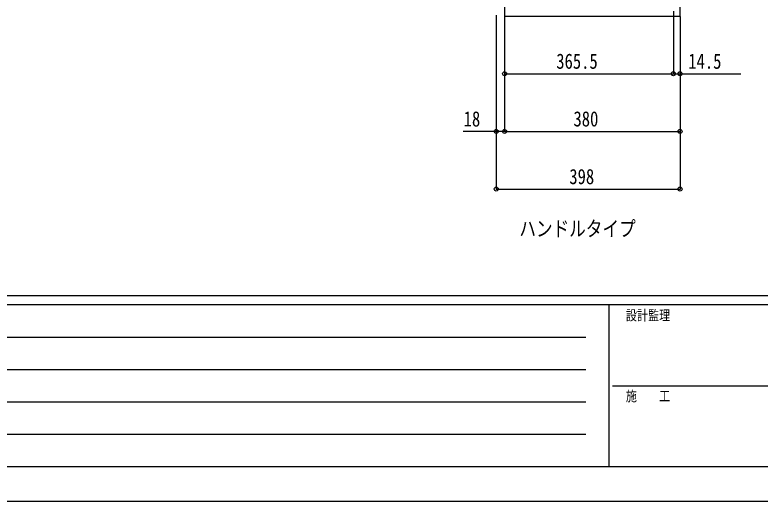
# Model space of a CAD drawing. Units: millimetres, scale not verified. Extents: x -4205 to 4205, y -2970 to 2970.
# Drawn here: x -2591 to -978, y -2970 to -1916 of the extents above; entities that cross this region are included whole.
import ezdxf
from ezdxf.enums import TextEntityAlignment as Align

# ---------------------------------------------------------------- set-up
doc = ezdxf.new("R2010")
doc.units = ezdxf.units.MM
doc.header["$LTSCALE"] = 20
for name, color, linetype in [('0-1_USER1', 3, 'Continuous'), ('0-3_YKK_12', 2, 'Continuous'), ('0-5_YKK_D', 6, 'Continuous'), ('0-6_YKK_ZWAK', 7, 'Continuous')]:
    doc.layers.add(name, color=color, linetype=linetype)
doc.styles.add('ＭＳ ゴシック', font='')
doc.styles.get('ＭＳ ゴシック').set_extended_font_data('MS Gothic')

msp = doc.modelspace()

# ---------------------------------------------------------------- linework, layer by layer
at = {"layer": '0-3_YKK_12'}
msp.add_lwpolyline([(-1530.98, -1918.8), (-1150.98, -1918.8), (-1150.98, -1138.8), (-1530.98, -1138.8)], close=True, dxfattribs=at)
at = {"layer": '0-5_YKK_D'}
for p, q in [((-1548.98, -1916.8), (-1548.98, -2169.8)), ((-1548.98, -1916.8), (-1548.98, -2294.8)), ((-1530.98, -1919.8), (-1530.98, -2044.8)), ((-1530.98, -1919.8), (-1530.98, -2169.8)), ((-1530.98, -1919.8), (-1530.98, -2169.8)), ((-1165.48, -1908.55), (-1165.48, -2044.8)), ((-1165.48, -1908.55), (-1165.48, -2044.8)), ((-1150.98, -1919.8), (-1150.98, -2044.8)), ((-1150.98, -1919.8), (-1150.98, -2169.8)), ((-1150.98, -1919.8), (-1150.98, -2294.8)), ((-1530.98, -2043.8), (-1165.48, -2043.8)), ((-1530.98, -2168.8), (-1150.98, -2168.8)), ((-1548.98, -2293.8), (-1150.98, -2293.8))]:
    msp.add_line(p, q, dxfattribs=at)
for points in [[(-1165.48, -2043.8), (-1150.98, -2043.8), (-1019.58, -2043.8)], [(-1530.98, -2168.8), (-1548.98, -2168.8), (-1620.38, -2168.8)]]:
    msp.add_lwpolyline(points, dxfattribs=at)
for centre in [(-1530.98, -2043.8), (-1165.48, -2043.8), (-1165.48, -2043.8), (-1150.98, -2043.8), (-1548.98, -2168.8), (-1530.98, -2168.8), (-1530.98, -2168.8), (-1150.98, -2168.8), (-1548.98, -2293.8), (-1150.98, -2293.8)]:
    msp.add_circle(centre, 4.25, dxfattribs=at)
at = {"layer": '0-6_YKK_ZWAK'}
for p, q in [((3895.02, -2525), (-3904.98, -2525)), ((-1304.98, -2545), (-3904.98, -2545)), ((-1304.98, -2545), (-1304.98, -2895)), ((-4.98, -2545), (-1304.98, -2545)), ((-3862.48, -2615), (-1354.98, -2615)), ((-3862.48, -2685), (-1354.98, -2685)), ((-1297.48, -2720), (-4.98, -2720)), ((-3862.48, -2755), (-1354.98, -2755)), ((-3862.48, -2825), (-1354.98, -2825)), ((-3904.98, -2895), (-1304.98, -2895)), ((-1304.98, -2895), (-4.98, -2895))]:
    msp.add_line(p, q, dxfattribs=at)
msp.add_lwpolyline([(-4205, -2970), (4205, -2970), (4205, 2970), (-4205, 2970)], close=True, dxfattribs=at)

# ---------------------------------------------------------------- texts
at = {"layer": '0-1_USER1', "style": 'ＭＳ ゴシック', "width": 0.8}
msp.add_text('ハンドルタイプ', height=32.99, dxfattribs=at).set_placement((-1499, -2406), align=Align.BOTTOM_LEFT)
at = {"layer": '0-5_YKK_D', "style": 'ＭＳ ゴシック', "width": 0.8}
for s, p in [('365.5', (-1419.03, -2043)), ('14.5', (-1133.18, -2043)), ('18', (-1619.58, -2168)), ('380', (-1381.78, -2168)), ('398', (-1390.78, -2293))]:
    msp.add_text(s, height=32.99, dxfattribs=at).set_placement(p, align=Align.BOTTOM_LEFT)
at = {"layer": '0-6_YKK_ZWAK', "style": 'ＭＳ ゴシック', "width": 0.8}
for s, p in [('設計監理', (-1268.31, -2585)), ('施\u3000\u3000工', (-1268.31, -2760))]:
    msp.add_text(s, height=21.99, dxfattribs=at).set_placement(p, align=Align.BOTTOM_LEFT)

doc.saveas('drawing.dxf')
